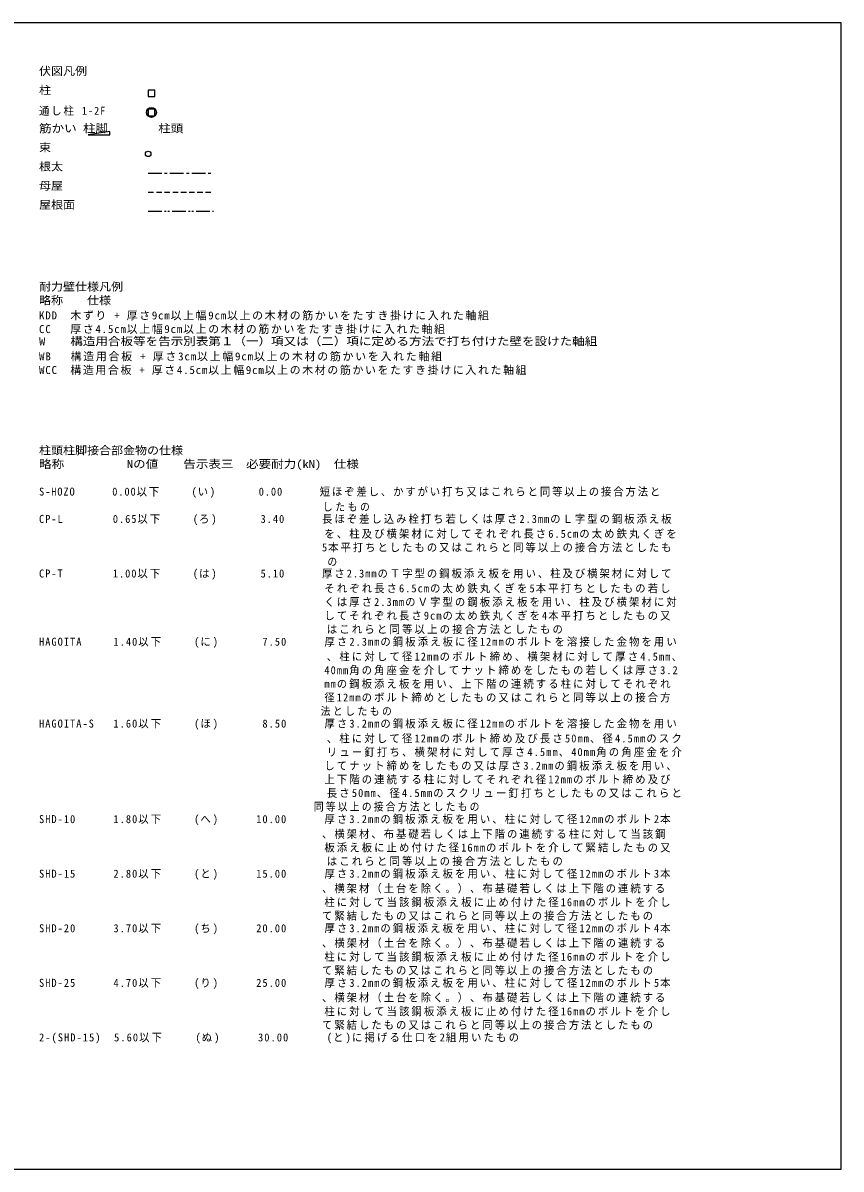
# Model space of a CAD drawing. Units: millimetres at full size, sheet at 1:50; details may follow other scales. Extents: x -14850 to 14850, y -10500 to 10500.
# Drawn here: x -146 to 14850, y -10500 to 10500 of the extents above; entities that cross this region are included whole.
import ezdxf
from ezdxf.enums import TextEntityAlignment as Align

# ---------------------------------------------------------------- set-up
doc = ezdxf.new("R2010")
doc.units = ezdxf.units.MM
doc.header["$LTSCALE"] = 50
for name, pattern in [('CHAIN1', [8, 5, -1, 1, -1]), ('DASHED2', [3, 2, -1]), ('DOUBLE_CHAIN1', [8.8, 5, -1, 0.6, -0.6, 0.6, -1])]:
    doc.linetypes.add(name, pattern=pattern)
for name, color, linetype in [('1-D_PAPER-1', 4, 'Continuous'), ('2-D_PAPER-2', 4, 'Continuous'), ('5-0', 7, 'Continuous'), ('5-1_伏図凡例', 7, 'Continuous'), ('5-2_耐力壁凡例', 7, 'Continuous'), ('5-3_柱接合金物凡例', 7, 'Continuous')]:
    doc.layers.add(name, color=color, linetype=linetype)
doc.styles.add('ＭＳ ゴシック', font='')
doc.styles.get('ＭＳ ゴシック').set_extended_font_data('MS Gothic')

msp = doc.modelspace()

# ---------------------------------------------------------------- linework, layer by layer
at = {"layer": '1-D_PAPER-1'}
msp.add_lwpolyline([(-14850, -10500), (14850, -10500), (14850, 10500), (-14850, 10500)], close=True, dxfattribs=at)
at = {"layer": '2-D_PAPER-2'}
msp.add_lwpolyline([(-14850, -10500), (14850, -10500), (14850, 10500), (-14850, 10500)], close=True, dxfattribs=at)
at = {"layer": '5-1_伏図凡例', "color": 3, "linetype": 'CHAIN1'}
msp.add_line((2150, 7750), (3350, 7750), dxfattribs=at)
at = {"layer": '5-1_伏図凡例', "color": 3, "linetype": 'DASHED2'}
msp.add_line((2150, 7400), (3350, 7400), dxfattribs=at)
at = {"layer": '5-1_伏図凡例', "color": 3, "linetype": 'DOUBLE_CHAIN1'}
msp.add_line((2150, 7050), (3350, 7050), dxfattribs=at)
at = {"layer": '5-1_伏図凡例'}
for points in [[(2150, 9150), (2270, 9150), (2270, 9270), (2150, 9270)], [(2150, 8800), (2270, 8800), (2270, 8920), (2150, 8920)]]:
    msp.add_lwpolyline(points, close=True, dxfattribs=at)
at = {"layer": '5-1_伏図凡例', "color": 3}
msp.add_lwpolyline([(1050, 8450), (1450, 8450), (1450, 8510)], close=True, dxfattribs=at)
at = {"layer": '5-1_伏図凡例'}
for radius in [90, 85]:
    msp.add_circle((2210, 8860), radius, dxfattribs=at)
at = {"layer": '5-1_伏図凡例', "color": 3}
msp.add_circle((2150, 8100), 50, dxfattribs=at)

# ---------------------------------------------------------------- texts
at = {"layer": '5-0', "style": 'ＭＳ ゴシック', "width": 1.1}
msp.add_text('伏図凡例', height=146.6, dxfattribs=at).set_placement((150, 9500), align=Align.BOTTOM_LEFT)
at = {"layer": '5-1_伏図凡例', "style": 'ＭＳ ゴシック'}
for s, width, p in [('柱\u3000\u3000', 1.1, (150, 9150)), ('筋かい 柱脚\u3000\u3000\u3000\u3000柱頭', 1.15, (150, 8450)), ('束\u3000\u3000', 1.1, (150, 8100)), ('根太', 1.1, (150, 7750)), ('母屋', 1.1, (150, 7400)), ('屋根面', 1.1, (150, 7050))]:
    msp.add_text(s, height=146.6, dxfattribs=dict(at, width=width)).set_placement(p, align=Align.BOTTOM_LEFT)
at = {"layer": '5-1_伏図凡例', "insert": (150, 8800), "char_height": 146.6, "attachment_point": 7, "style": 'ＭＳ ゴシック'}
msp.add_mtext('\\T1.18;\\W0.95;通し柱\\~1-2F\u3000', dxfattribs=at)
at = {"layer": '5-2_耐力壁凡例', "style": 'ＭＳ ゴシック'}
for s, width, p in [('耐力壁仕様凡例', 1.1, (150, 5550)), ('略称\u3000\u3000仕様', 1.1, (150, 5300)), ('W    構造用合板等を告示別表第１（一）項又は（二）項に定める方法で打ち付けた壁を設けた軸組', 1.15, (150, 4550))]:
    msp.add_text(s, height=146.6, dxfattribs=dict(at, width=width)).set_placement(p, align=Align.BOTTOM_LEFT)
at = {"layer": '5-2_耐力壁凡例', "char_height": 146.6, "attachment_point": 7, "style": 'ＭＳ ゴシック'}
for s, insert in [('\\T1.15;KDD\\~\\~木ずり\\~+\\~厚さ9cm以上幅9cm以上の木材の筋かいをたすき掛けに入れた軸組', (150, 5050)), ('\\T1.15;CC\\~\\~\\~厚さ4.5cm以上幅9cm以上の木材の筋かいをたすき掛けに入れた軸組', (150, 4800)), ('\\T1.16;WB\\~\\~\\~構造用合板\\~+\\~厚さ3cm以上幅9cm以上の木材の筋かいを入れた軸組', (150, 4300)), ('\\T1.15;WCC\\~\\~構造用合板\\~+\\~厚さ4.5cm以上幅9cm以上の木材の筋かいをたすき掛けに入れた軸組', (150, 4050))]:
    msp.add_mtext(s, dxfattribs=dict(at, insert=insert))
at = {"layer": '5-3_柱接合金物凡例', "style": 'ＭＳ ゴシック'}
for s, width, p in [('柱頭柱脚接合部金物の仕様', 1.1, (150, 2550)), ('略称\u3000\u3000  \u3000\u3000Nの値\u3000\u3000告示表三\u3000必要耐力(kN)\u3000仕様', 1.15, (150, 2300))]:
    msp.add_text(s, height=146.6, dxfattribs=dict(at, width=width)).set_placement(p, align=Align.BOTTOM_LEFT)
at = {"layer": '5-3_柱接合金物凡例', "char_height": 146.6, "attachment_point": 7, "style": 'ＭＳ ゴシック'}
for s, insert in [('\\T1.18;\\W0.95;S-HOZO\\~\\~\\~\\~\\~\\~0.00以下\\~\\~\\~\\~\\~(い)\\~\\~\\~\\~\\~\\~\\~0.00\\~\\~\\~\\~\\~\\~短ほぞ差し、かすがい打ち又はこれらと同等以上の接合方法と', (150, 1800)), ('\\T1.26;\\W0.9;\\~\\~\\~\\~\\~\\~\\~\\~\\~\\~\\~\\~\\~\\~\\~\\~\\~\\~\\~\\~\\~\\~\\~\\~\\~\\~\\~\\~\\~\\~\\~\\~\\~\\~\\~\\~\\~\\~\\~\\~\\~\\~\\~\\~\\~\\~したもの', (150, 1550)), ('\\T1.19;\\W0.95;CP-L\\~\\~\\~\\~\\~\\~\\~\\~0.65以下\\~\\~\\~\\~\\~(ろ)\\~\\~\\~\\~\\~\\~\\~3.40\\~\\~\\~\\~\\~\\~長ほぞ差し込み栓打ち若しくは厚さ2.3mmのＬ字型の鋼板添え板', (150, 1300)), ('\\T1.2;\\W0.95;\\~\\~\\~\\~\\~\\~\\~\\~\\~\\~\\~\\~\\~\\~\\~\\~\\~\\~\\~\\~\\~\\~\\~\\~\\~\\~\\~\\~\\~\\~\\~\\~\\~\\~\\~\\~\\~\\~\\~\\~\\~\\~\\~\\~\\~\\~を、柱及び横架材に対してそれぞれ長さ6.5cmの太め鉄丸くぎを', (150, 1050)), ('\\T1.19;\\W0.95;\\~\\~\\~\\~\\~\\~\\~\\~\\~\\~\\~\\~\\~\\~\\~\\~\\~\\~\\~\\~\\~\\~\\~\\~\\~\\~\\~\\~\\~\\~\\~\\~\\~\\~\\~\\~\\~\\~\\~\\~\\~\\~\\~\\~\\~\\~5本平打ちとしたもの又はこれらと同等以上の接合方法としたも', (150, 800)), ('\\T1.28;\\W0.9;\\~\\~\\~\\~\\~\\~\\~\\~\\~\\~\\~\\~\\~\\~\\~\\~\\~\\~\\~\\~\\~\\~\\~\\~\\~\\~\\~\\~\\~\\~\\~\\~\\~\\~\\~\\~\\~\\~\\~\\~\\~\\~\\~\\~\\~\\~の', (150, 550)), ('\\T1.19;\\W0.95;CP-T\\~\\~\\~\\~\\~\\~\\~\\~1.00以下\\~\\~\\~\\~\\~(は)\\~\\~\\~\\~\\~\\~\\~5.10\\~\\~\\~\\~\\~\\~厚さ2.3mmのＴ字型の鋼板添え板を用い、柱及び横架材に対して', (150, 300)), ('\\T1.2;\\W0.95;\\~\\~\\~\\~\\~\\~\\~\\~\\~\\~\\~\\~\\~\\~\\~\\~\\~\\~\\~\\~\\~\\~\\~\\~\\~\\~\\~\\~\\~\\~\\~\\~\\~\\~\\~\\~\\~\\~\\~\\~\\~\\~\\~\\~\\~\\~それぞれ長さ6.5cmの太め鉄丸くぎを5本平打ちとしたもの若し', (150, 50)), ('\\T1.2;\\W0.95;\\~\\~\\~\\~\\~\\~\\~\\~\\~\\~\\~\\~\\~\\~\\~\\~\\~\\~\\~\\~\\~\\~\\~\\~\\~\\~\\~\\~\\~\\~\\~\\~\\~\\~\\~\\~\\~\\~\\~\\~\\~\\~\\~\\~\\~\\~くは厚さ2.3mmのＶ字型の鋼板添え板を用い、柱及び横架材に対', (150, -200)), ('\\T1.2;\\W0.95;\\~\\~\\~\\~\\~\\~\\~\\~\\~\\~\\~\\~\\~\\~\\~\\~\\~\\~\\~\\~\\~\\~\\~\\~\\~\\~\\~\\~\\~\\~\\~\\~\\~\\~\\~\\~\\~\\~\\~\\~\\~\\~\\~\\~\\~\\~してそれぞれ長さ9cmの太め鉄丸くぎを4本平打ちとしたもの又', (150, -450)), ('\\T1.21;\\W0.95;\\~\\~\\~\\~\\~\\~\\~\\~\\~\\~\\~\\~\\~\\~\\~\\~\\~\\~\\~\\~\\~\\~\\~\\~\\~\\~\\~\\~\\~\\~\\~\\~\\~\\~\\~\\~\\~\\~\\~\\~\\~\\~\\~\\~\\~\\~はこれらと同等以上の接合方法としたもの', (150, -700)), ('\\T1.2;\\W0.95;HAGOITA\\~\\~\\~\\~\\~1.40以下\\~\\~\\~\\~\\~(に)\\~\\~\\~\\~\\~\\~\\~7.50\\~\\~\\~\\~\\~\\~厚さ2.3mmの鋼板添え板に径12mmのボルトを溶接した金物を用い', (150, -950)), ('\\T1.21;\\W0.95;\\~\\~\\~\\~\\~\\~\\~\\~\\~\\~\\~\\~\\~\\~\\~\\~\\~\\~\\~\\~\\~\\~\\~\\~\\~\\~\\~\\~\\~\\~\\~\\~\\~\\~\\~\\~\\~\\~\\~\\~\\~\\~\\~\\~\\~\\~、柱に対して径12mmのボルト締め、横架材に対して厚さ4.5mm、', (150, -1200)), ('\\T1.2;\\W0.95;\\~\\~\\~\\~\\~\\~\\~\\~\\~\\~\\~\\~\\~\\~\\~\\~\\~\\~\\~\\~\\~\\~\\~\\~\\~\\~\\~\\~\\~\\~\\~\\~\\~\\~\\~\\~\\~\\~\\~\\~\\~\\~\\~\\~\\~\\~40mm角の角座金を介してナット締めをしたもの若しくは厚さ3.2', (150, -1450)), ('\\T1.2;\\W0.95;\\~\\~\\~\\~\\~\\~\\~\\~\\~\\~\\~\\~\\~\\~\\~\\~\\~\\~\\~\\~\\~\\~\\~\\~\\~\\~\\~\\~\\~\\~\\~\\~\\~\\~\\~\\~\\~\\~\\~\\~\\~\\~\\~\\~\\~\\~mmの鋼板添え板を用い、上下階の連続する柱に対してそれぞれ', (150, -1700)), ('\\T1.2;\\W0.95;\\~\\~\\~\\~\\~\\~\\~\\~\\~\\~\\~\\~\\~\\~\\~\\~\\~\\~\\~\\~\\~\\~\\~\\~\\~\\~\\~\\~\\~\\~\\~\\~\\~\\~\\~\\~\\~\\~\\~\\~\\~\\~\\~\\~\\~\\~径12mmのボルト締めとしたもの又はこれらと同等以上の接合方', (150, -1950)), ('\\T1.25;\\W0.9;\\~\\~\\~\\~\\~\\~\\~\\~\\~\\~\\~\\~\\~\\~\\~\\~\\~\\~\\~\\~\\~\\~\\~\\~\\~\\~\\~\\~\\~\\~\\~\\~\\~\\~\\~\\~\\~\\~\\~\\~\\~\\~\\~\\~\\~\\~法としたもの', (150, -2200)), ('\\T1.2;\\W0.95;HAGOITA-S\\~\\~\\~1.60以下\\~\\~\\~\\~\\~(ほ)\\~\\~\\~\\~\\~\\~\\~8.50\\~\\~\\~\\~\\~\\~厚さ3.2mmの鋼板添え板に径12mmのボルトを溶接した金物を用い', (150, -2450)), ('\\T1.21;\\W0.95;\\~\\~\\~\\~\\~\\~\\~\\~\\~\\~\\~\\~\\~\\~\\~\\~\\~\\~\\~\\~\\~\\~\\~\\~\\~\\~\\~\\~\\~\\~\\~\\~\\~\\~\\~\\~\\~\\~\\~\\~\\~\\~\\~\\~\\~\\~、柱に対して径12mmのボルト締め及び長さ50mm、径4.5mmのスク', (150, -2700)), ('\\T1.21;\\W0.95;\\~\\~\\~\\~\\~\\~\\~\\~\\~\\~\\~\\~\\~\\~\\~\\~\\~\\~\\~\\~\\~\\~\\~\\~\\~\\~\\~\\~\\~\\~\\~\\~\\~\\~\\~\\~\\~\\~\\~\\~\\~\\~\\~\\~\\~\\~リュー釘打ち、横架材に対して厚さ4.5mm、40mm角の角座金を介', (150, -2950)), ('\\T1.2;\\W0.95;\\~\\~\\~\\~\\~\\~\\~\\~\\~\\~\\~\\~\\~\\~\\~\\~\\~\\~\\~\\~\\~\\~\\~\\~\\~\\~\\~\\~\\~\\~\\~\\~\\~\\~\\~\\~\\~\\~\\~\\~\\~\\~\\~\\~\\~\\~してナット締めをしたもの又は厚さ3.2mmの鋼板添え板を用い、', (150, -3200)), ('\\T1.2;\\W0.95;\\~\\~\\~\\~\\~\\~\\~\\~\\~\\~\\~\\~\\~\\~\\~\\~\\~\\~\\~\\~\\~\\~\\~\\~\\~\\~\\~\\~\\~\\~\\~\\~\\~\\~\\~\\~\\~\\~\\~\\~\\~\\~\\~\\~\\~\\~上下階の連続する柱に対してそれぞれ径12mmのボルト締め及び', (150, -3450)), ('\\T1.21;\\W0.95;\\~\\~\\~\\~\\~\\~\\~\\~\\~\\~\\~\\~\\~\\~\\~\\~\\~\\~\\~\\~\\~\\~\\~\\~\\~\\~\\~\\~\\~\\~\\~\\~\\~\\~\\~\\~\\~\\~\\~\\~\\~\\~\\~\\~\\~\\~長さ50mm、径4.5mmのスクリュー釘打ちとしたもの又はこれらと', (150, -3700)), ('\\T1.22;\\W0.9;\\~\\~\\~\\~\\~\\~\\~\\~\\~\\~\\~\\~\\~\\~\\~\\~\\~\\~\\~\\~\\~\\~\\~\\~\\~\\~\\~\\~\\~\\~\\~\\~\\~\\~\\~\\~\\~\\~\\~\\~\\~\\~\\~\\~\\~\\~同等以上の接合方法としたもの', (150, -3950)), ('\\T1.2;\\W0.95;SHD-10\\~\\~\\~\\~\\~\\~1.80以下\\~\\~\\~\\~\\~(へ)\\~\\~\\~\\~\\~\\~10.00\\~\\~\\~\\~\\~\\~厚さ3.2mmの鋼板添え板を用い、柱に対して径12mmのボルト2本', (150, -4200)), ('\\T1.19;\\W0.95;\\~\\~\\~\\~\\~\\~\\~\\~\\~\\~\\~\\~\\~\\~\\~\\~\\~\\~\\~\\~\\~\\~\\~\\~\\~\\~\\~\\~\\~\\~\\~\\~\\~\\~\\~\\~\\~\\~\\~\\~\\~\\~\\~\\~\\~\\~、横架材、布基礎若しくは上下階の連続する柱に対して当該鋼', (150, -4450)), ('\\T1.2;\\W0.95;\\~\\~\\~\\~\\~\\~\\~\\~\\~\\~\\~\\~\\~\\~\\~\\~\\~\\~\\~\\~\\~\\~\\~\\~\\~\\~\\~\\~\\~\\~\\~\\~\\~\\~\\~\\~\\~\\~\\~\\~\\~\\~\\~\\~\\~\\~板添え板に止め付けた径16mmのボルトを介して緊結したもの又', (150, -4700)), ('\\T1.21;\\W0.95;\\~\\~\\~\\~\\~\\~\\~\\~\\~\\~\\~\\~\\~\\~\\~\\~\\~\\~\\~\\~\\~\\~\\~\\~\\~\\~\\~\\~\\~\\~\\~\\~\\~\\~\\~\\~\\~\\~\\~\\~\\~\\~\\~\\~\\~\\~はこれらと同等以上の接合方法としたもの', (150, -4950)), ('\\T1.2;\\W0.95;SHD-15\\~\\~\\~\\~\\~\\~2.80以下\\~\\~\\~\\~\\~(と)\\~\\~\\~\\~\\~\\~15.00\\~\\~\\~\\~\\~\\~厚さ3.2mmの鋼板添え板を用い、柱に対して径12mmのボルト3本', (150, -5200)), ('\\T1.19;\\W0.95;\\~\\~\\~\\~\\~\\~\\~\\~\\~\\~\\~\\~\\~\\~\\~\\~\\~\\~\\~\\~\\~\\~\\~\\~\\~\\~\\~\\~\\~\\~\\~\\~\\~\\~\\~\\~\\~\\~\\~\\~\\~\\~\\~\\~\\~\\~、横架材（土台を除く。）、布基礎若しくは上下階の連続する', (150, -5450)), ('\\T1.2;\\W0.95;\\~\\~\\~\\~\\~\\~\\~\\~\\~\\~\\~\\~\\~\\~\\~\\~\\~\\~\\~\\~\\~\\~\\~\\~\\~\\~\\~\\~\\~\\~\\~\\~\\~\\~\\~\\~\\~\\~\\~\\~\\~\\~\\~\\~\\~\\~柱に対して当該鋼板添え板に止め付けた径16mmのボルトを介し', (150, -5700)), ('\\T1.19;\\W0.95;\\~\\~\\~\\~\\~\\~\\~\\~\\~\\~\\~\\~\\~\\~\\~\\~\\~\\~\\~\\~\\~\\~\\~\\~\\~\\~\\~\\~\\~\\~\\~\\~\\~\\~\\~\\~\\~\\~\\~\\~\\~\\~\\~\\~\\~\\~て緊結したもの又はこれらと同等以上の接合方法としたもの', (150, -5950)), ('\\T1.2;\\W0.95;SHD-20\\~\\~\\~\\~\\~\\~3.70以下\\~\\~\\~\\~\\~(ち)\\~\\~\\~\\~\\~\\~20.00\\~\\~\\~\\~\\~\\~厚さ3.2mmの鋼板添え板を用い、柱に対して径12mmのボルト4本', (150, -6200)), ('\\T1.19;\\W0.95;\\~\\~\\~\\~\\~\\~\\~\\~\\~\\~\\~\\~\\~\\~\\~\\~\\~\\~\\~\\~\\~\\~\\~\\~\\~\\~\\~\\~\\~\\~\\~\\~\\~\\~\\~\\~\\~\\~\\~\\~\\~\\~\\~\\~\\~\\~、横架材（土台を除く。）、布基礎若しくは上下階の連続する', (150, -6450)), ('\\T1.2;\\W0.95;\\~\\~\\~\\~\\~\\~\\~\\~\\~\\~\\~\\~\\~\\~\\~\\~\\~\\~\\~\\~\\~\\~\\~\\~\\~\\~\\~\\~\\~\\~\\~\\~\\~\\~\\~\\~\\~\\~\\~\\~\\~\\~\\~\\~\\~\\~柱に対して当該鋼板添え板に止め付けた径16mmのボルトを介し', (150, -6700)), ('\\T1.19;\\W0.95;\\~\\~\\~\\~\\~\\~\\~\\~\\~\\~\\~\\~\\~\\~\\~\\~\\~\\~\\~\\~\\~\\~\\~\\~\\~\\~\\~\\~\\~\\~\\~\\~\\~\\~\\~\\~\\~\\~\\~\\~\\~\\~\\~\\~\\~\\~て緊結したもの又はこれらと同等以上の接合方法としたもの', (150, -6950)), ('\\T1.2;\\W0.95;SHD-25\\~\\~\\~\\~\\~\\~4.70以下\\~\\~\\~\\~\\~(り)\\~\\~\\~\\~\\~\\~25.00\\~\\~\\~\\~\\~\\~厚さ3.2mmの鋼板添え板を用い、柱に対して径12mmのボルト5本', (150, -7200)), ('\\T1.19;\\W0.95;\\~\\~\\~\\~\\~\\~\\~\\~\\~\\~\\~\\~\\~\\~\\~\\~\\~\\~\\~\\~\\~\\~\\~\\~\\~\\~\\~\\~\\~\\~\\~\\~\\~\\~\\~\\~\\~\\~\\~\\~\\~\\~\\~\\~\\~\\~、横架材（土台を除く。）、布基礎若しくは上下階の連続する', (150, -7450)), ('\\T1.2;\\W0.95;\\~\\~\\~\\~\\~\\~\\~\\~\\~\\~\\~\\~\\~\\~\\~\\~\\~\\~\\~\\~\\~\\~\\~\\~\\~\\~\\~\\~\\~\\~\\~\\~\\~\\~\\~\\~\\~\\~\\~\\~\\~\\~\\~\\~\\~\\~柱に対して当該鋼板添え板に止め付けた径16mmのボルトを介し', (150, -7700)), ('\\T1.19;\\W0.95;\\~\\~\\~\\~\\~\\~\\~\\~\\~\\~\\~\\~\\~\\~\\~\\~\\~\\~\\~\\~\\~\\~\\~\\~\\~\\~\\~\\~\\~\\~\\~\\~\\~\\~\\~\\~\\~\\~\\~\\~\\~\\~\\~\\~\\~\\~て緊結したもの又はこれらと同等以上の接合方法としたもの', (150, -7950)), ('\\T1.21;\\W0.95;2-(SHD-15)\\~\\~5.60以下\\~\\~\\~\\~\\~(ぬ)\\~\\~\\~\\~\\~\\~30.00\\~\\~\\~\\~\\~\\~(と)に掲げる仕口を2組用いたもの', (150, -8200))]:
    msp.add_mtext(s, dxfattribs=dict(at, insert=insert))

doc.saveas('drawing.dxf')
